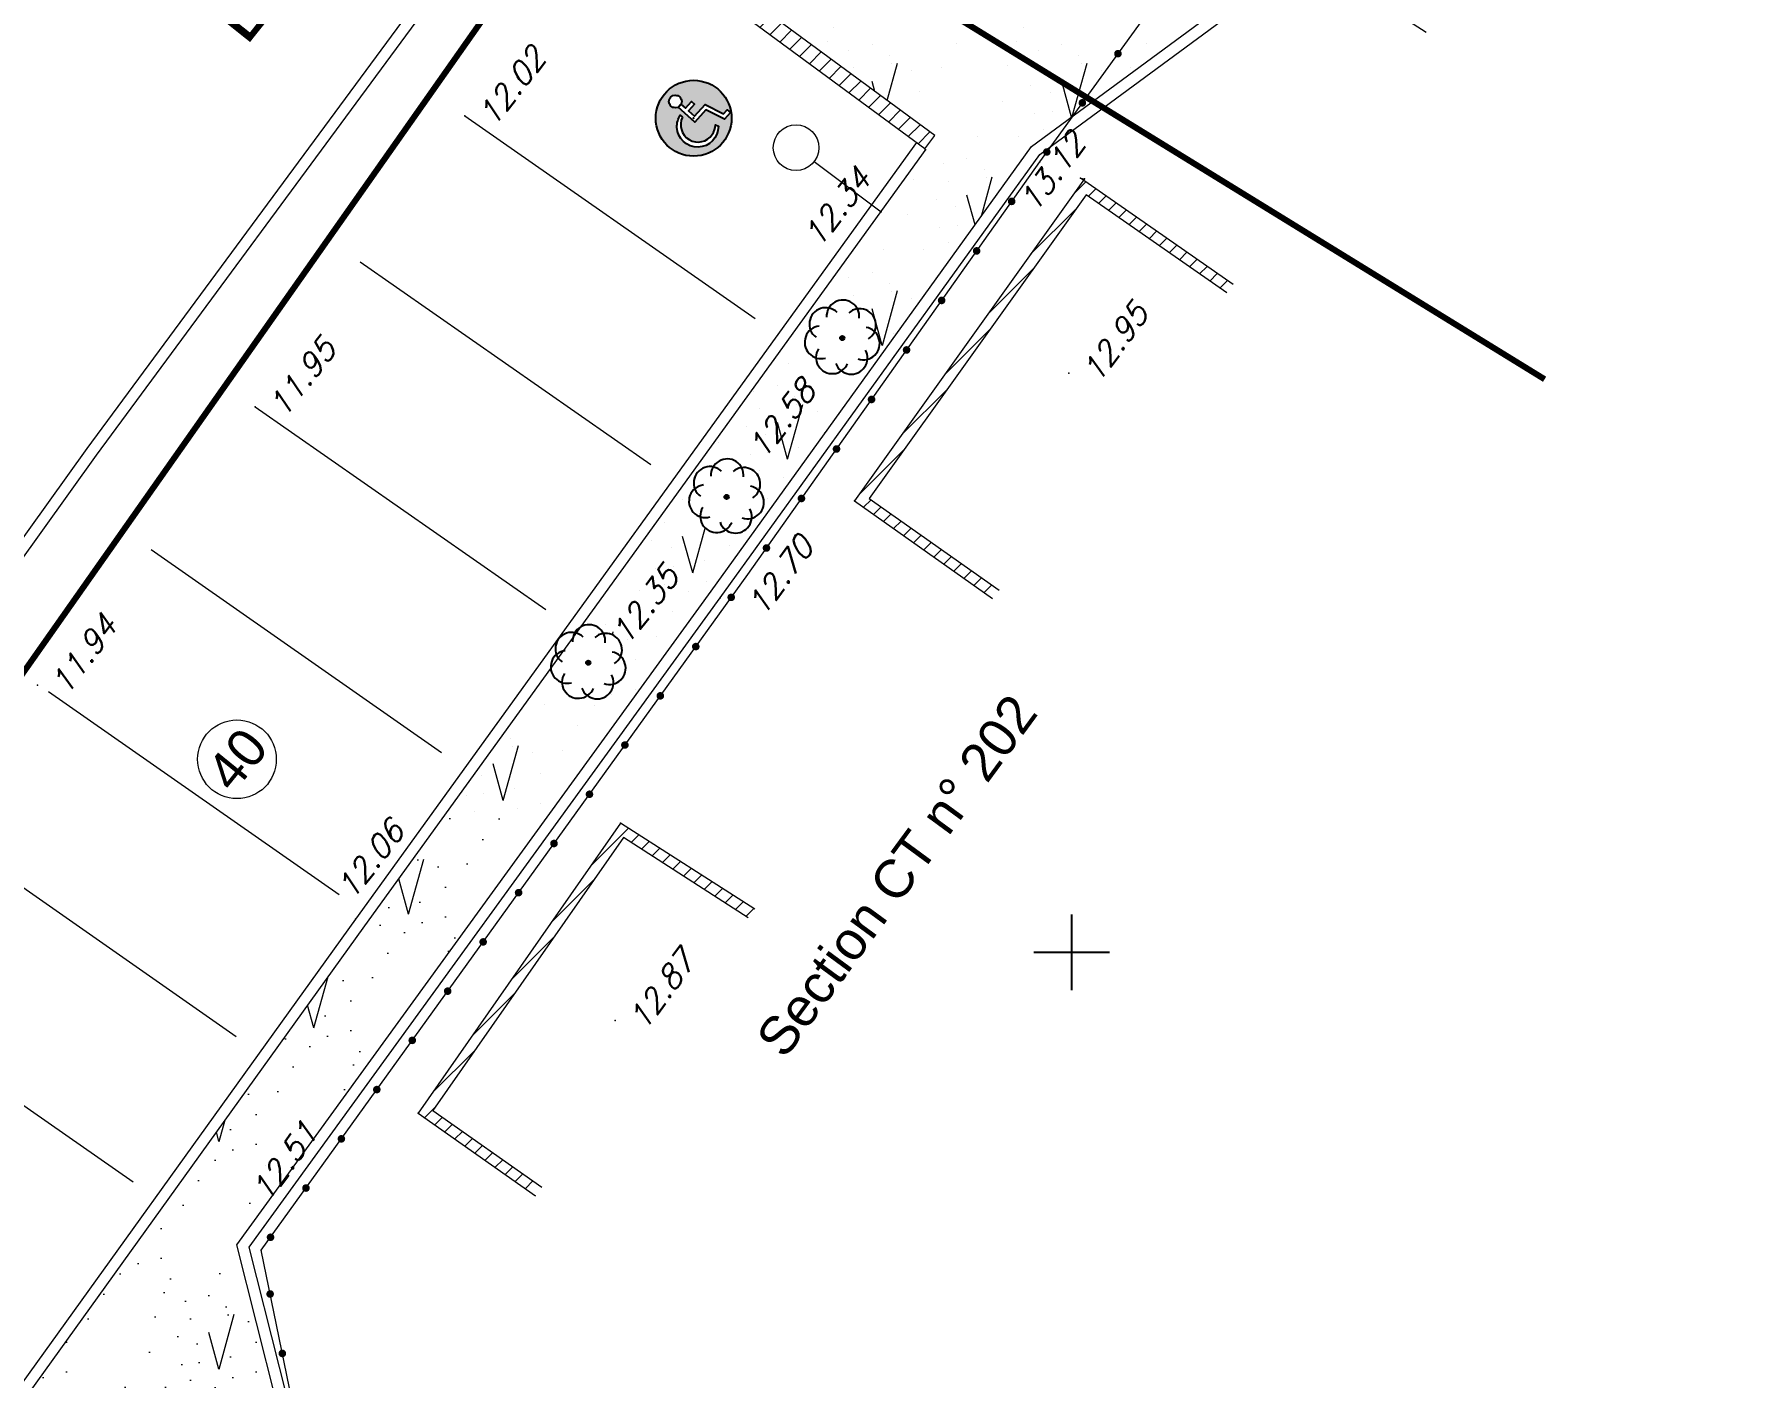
# Model space of a CAD drawing. Header units: metres. Extents: x 1380671 to 1381006, y 5226540 to 5226904.
# Drawn here: x 1380866.31 to 1380888.81, y 5226754.39 to 5226772.11 of the extents above; entities that cross this region are included whole.
import ezdxf
from ezdxf.enums import TextEntityAlignment as Align

# ---------------------------------------------------------------- set-up
doc = ezdxf.new("R2010")
doc.units = ezdxf.units.M
doc.header["$LTSCALE"] = 2
doc.linetypes.add('Bordfosse', pattern=[0.6, 0.5, -0.1])
for name, color, linetype, lineweight in [('CAD_F_PARCELLE', 253, 'Continuous', 0), ('EV_L_NATVEG', 82, 'Continuous', 0), ('FDP_F_PARCELLE', 7, 'Continuous', 0), ('FDP_F_TBATNUM', 7, 'Continuous', 0), ('FDP_L_CLOTLEG', 7, 'Continuous', 0), ('FDP_L_MURPLEIN', 7, 'Continuous', 0), ('SIGH_L_CONTIN', 7, 'Continuous', 0), ('SIGV_P_P-B', 7, 'Continuous', 0), ('TOPOALT', 7, 'Continuous', 0), ('TOPOJIS', 7, 'Continuous', 0), ('VOIE_F_TEXNOM', 252, 'Continuous', 0), ('VOIE_L_BORDURE', 252, 'Continuous', 0)]:
    doc.layers.add(name, color=color, linetype=linetype, lineweight=lineweight)
for name, color, linetype in [('EV_P_ARBRE', 82, 'Continuous'), ('MEP_F_CARRO', 7, 'Continuous'), ('SIGV_P_P-SE', 7, 'Continuous')]:
    doc.layers.add(name, color=color, linetype=linetype)
doc.layers.get('0').freeze()
doc.styles.add('Arial 1.0', font='arial.ttf', dxfattribs={"height": 0.2})
doc.styles.add('Romans 1.0', font='Romans.shx', dxfattribs={"height": 0.2})
doc.styles.add('Romans 1.5', font='Romans.shx', dxfattribs={"height": 0.3})
pattern_1 = [(45, (0, 0), (-0.1131370849898476, 0.1131370849898476), [])]

# ---------------------------------------------------------------- blocks, each defined once
blk = doc.blocks.new('TCPOINT')
at = {"color": 0}
blk.add_point((0, 0), dxfattribs=at)
at = {"layer": 'TOPOALT', "style": 'Romans 1.5'}
blk.add_attdef('ALT', text='', height=0.3, dxfattribs=at).set_placement((0.1, -0.1), align=Align.TOP_LEFT)
blk = doc.blocks.new('TCPOINT0')
at = {"color": 0}
blk.add_point((0, 0), dxfattribs=at)
blk = doc.blocks.new('point')
blk.add_point((0, 0))
blk = doc.blocks.new('ftc070')
at = {"color": 0, "linetype": 'Continuous'}
blk.add_line((0, 1.103968), (0, 0), dxfattribs=at)
blk.add_circle((5.2e-05, 1.405259), 0.30119, dxfattribs=at)
blk.add_blockref('point', (0, 0))
blk = doc.blocks.new('ftc040')
h = blk.add_hatch(color=256)
edge = h.paths.add_edge_path()
edge.add_arc((0, 0), 0.0288265, 0, 360)
at = {"color": 0}
blk.add_circle((0, 0), 0.0288265, dxfattribs=at)
for centre, start, end in [((0.0059611034276481, 0.2861813711899182), 354.410358, 183.202967), ((-0.2200289438572117, 0.1830917085065119), 45.83892999999998, 234.631539), ((0.2274623182245067, 0.1737704742895816), 302.981787, 131.774396), ((-0.2803330198671108, -0.0578695750655912), 97.267501, 286.06011), ((0.2776795082898403, -0.0694930773918331), 251.553215, 80.345824), ((-0.1295403619587704, -0.2552542362548338), 148.696072, 337.488682), ((0.1187982150907855, -0.2604272555989099), 200.124644, 28.91725300000001)]:
    blk.add_arc(centre, 0.2157195702167057, start, end, dxfattribs=at)
blk.add_blockref('point', (0, 0))
blk = doc.blocks.new('m017')
h = blk.add_hatch(color=170)
edge = h.paths.add_edge_path()
edge.add_arc((0.0003164999139035, 0), 0.5000000250430482, -90.01813410867737, 90.01813410867737, ccw=False)
edge.add_arc((0, 0), 0.5000000250430482, 89.98186589132263, 270.01813410867743, ccw=False)
edge = h.paths.add_edge_path(flags=16)
edge.add_arc((-0.0236123753279302, -0.1002365242737234), 0.2292718033813808, 106.1387448502137, 277.2876027735657)
edge.add_arc((-0.0233888908105786, -0.1010289579319966), 0.2284574541907235, 277.2572168132435, 311.5977357283594)
edge.add_line((0.1282832499569489, -0.2718749999999996), (0.1407832499569517, -0.3125))
edge.add_arc((-0.0446845514450262, -0.1119380711583138), 0.2731728256206702, 134.5736610835986, 312.76082153158393, ccw=False)
edge.add_arc((-0.0443932401407785, -0.1116501430057239), 0.2731724771762047, 99.04564247379238, 134.6595695260774, ccw=False)
edge.add_line((-0.0873417500430469, 0.1581250000000001), (-0.0873417500430469, 0.120000000000001))
h.paths.add_polyline_path([(-0.0264042500430454, 0.2490625000000008), (0.02547074995695, 0.2490625000000008), (0.02547074995695, 0.1690625000000008), (0.1454707499569546, 0.1690625000000008), (0.1454707499569546, 0.1171875), (0.02547074995695, 0.1171875), (0.02547074995695, 0.0093750000000004), (0.2379707499569557, 0.0093750000000004), (0.3098457499569543, -0.2531249999999989), (0.3817207499569529, -0.2531249999999989), (0.3817207499569529, -0.3093749999999993), (0.2617207499569554, -0.3093749999999993), (0.1898457499569497, -0.046875), (-0.025779250043046, -0.046875)], flags=16)
h.paths.add_polyline_path([(-0.0193530418666405, 0.2472664375399732), (-0.0359155418666397, 0.2514851875399729), (-0.061228041866638, 0.2703914375399735), (-0.0699780418666371, 0.2850789375399725), (-0.0787280418666434, 0.2997664375399734), (-0.0832592918666428, 0.3310164375399734), (-0.0790405418666431, 0.3475789375399725), (-0.0748217918666434, 0.3641414375399735), (-0.0559155418666428, 0.3894539375399735), (-0.0412280418666419, 0.3982039375399727), (-0.0265405418666411, 0.4069539375399736), (0.0047094581333589, 0.4114851875399731), (0.0212719581333581, 0.4072664375399734), (0.0378344581333572, 0.4030476875399736), (0.0631469581333626, 0.384141437539973), (0.0718969581333618, 0.3694539375399739), (0.0806469581333609, 0.3547664375399731), (0.0851782081333604, 0.3235164375399731), (0.0809594581333607, 0.3069539375399739), (0.0767407081333609, 0.290391437539973), (0.0578344581333604, 0.265078937539973), (0.0431469581333595, 0.2563289375399738), (0.0284594581333587, 0.2475789375399729), (-0.0027905418666414, 0.2430476875399735)], flags=16)
for points in [[(-0.0193530418666405, 0.2472664375399732), (-0.0359155418666397, 0.2514851875399729), (-0.061228041866638, 0.2703914375399735), (-0.0699780418666371, 0.2850789375399725), (-0.0787280418666434, 0.2997664375399734), (-0.0832592918666428, 0.3310164375399734), (-0.0790405418666431, 0.3475789375399725), (-0.0748217918666434, 0.3641414375399735), (-0.0559155418666428, 0.3894539375399735), (-0.0412280418666419, 0.3982039375399727), (-0.0265405418666411, 0.4069539375399736), (0.0047094581333589, 0.4114851875399731), (0.0212719581333581, 0.4072664375399734), (0.0378344581333572, 0.4030476875399736), (0.0631469581333626, 0.384141437539973), (0.0718969581333618, 0.3694539375399739), (0.0806469581333609, 0.3547664375399731), (0.0851782081333604, 0.3235164375399731), (0.0809594581333607, 0.3069539375399739), (0.0767407081333609, 0.290391437539973), (0.0578344581333604, 0.265078937539973), (0.0431469581333595, 0.2563289375399738), (0.0284594581333587, 0.2475789375399729), (-0.0027905418666414, 0.2430476875399735), (-0.0193530418666405, 0.2472664375399732)], [(-0.0264042500430454, 0.2490625000000008), (0.02547074995695, 0.2490625000000008), (0.02547074995695, 0.1690625000000008), (0.1454707499569546, 0.1690625000000008), (0.1454707499569546, 0.1171875), (0.02547074995695, 0.1171875), (0.02547074995695, 0.0093750000000004), (0.2379707499569557, 0.0093750000000004), (0.3098457499569543, -0.2531249999999989), (0.3817207499569529, -0.2531249999999989), (0.3817207499569529, -0.3093749999999993), (0.2617207499569554, -0.3093749999999993), (0.1898457499569497, -0.046875), (-0.025779250043046, -0.046875), (-0.0264042500430454, 0.2490625000000008)]]:
    blk.add_lwpolyline(points)
blk.add_lwpolyline([(-0.0873417500430469, 0.120000000000001, 0.9255957399999999), (0.005470749956954, -0.3276562499999986, 0.15097032), (0.1282832499569489, -0.2718749999999996), (0.1407832499569517, -0.3125, -0.98430382), (-0.2364042500430463, 0.0826562500000012, -0.15665808), (-0.0873417500430469, 0.1581250000000001), (-0.0873417500430469, 0.120000000000001)], format="xyb")
blk.add_circle((0, 0), 0.5000000250430482)
blk.add_blockref('point', (1e-16, 0))
blk = doc.blocks.new('GeoRond')
at = {"const_width": 0.4990000000000001}
blk.add_lwpolyline([(-0.2504999999999882, 0, 1), (0.2504999999999882, 0, 1)], format="xyb", close=True, dxfattribs=at)

msp = doc.modelspace()

# ---------------------------------------------------------------- hatches: boundary and pattern name
at = {"layer": 'EV_L_NATVEG', "linetype": 'Bordfosse'}
h = msp.add_hatch(dxfattribs=at)
h.set_pattern_fill('BROUSS', color=256, scale=0.5, style=0)
h.set_pattern_definition([(74.475889, (0, 0), (-1.250000000262341, 4.500000001665309), [0.75, -3.920385425]), (74.475889, (1.25, 1.5), (-1.250000000262341, 4.500000001665309), [0.75, -3.920385425]), (74.475889, (2.5, 3), (-1.250000000262341, 4.500000001665309), [0.75, -3.920385425]), (105.524111, (0, 0), (-2.500000001034523, 1.260214e-10), [0.5, -4.170385425]), (105.524111, (1.25, 1.5), (-2.500000001034523, 1.260214e-10), [0.5, -4.170385425]), (105.524111, (2.5, 3), (-2.500000001034523, 1.260214e-10), [0.5, -4.170385425]), (0, (0.151, 0.1613), (1.25, 1.5), [0, -2.5]), (0, (0.4893500000000001, 0.3573), (1.25, 1.5), [0, -2.5]), (0, (0.39045, 0.6268000000000001), (1.25, 1.5), [0, -2.5]), (0, (0.7757, 0.66355), (1.25, 1.5), [0, -2.5]), (0, (0.5466, 1.263749999999999), (1.25, 1.5), [0, -2.5]), (0, (0.1228, 0.71815), (1.25, 1.5), [0, -2.5]), (0, (0.0937, 0.8227999999999999), (1.25, 1.5), [0, -2.5]), (0, (0.01045, 1.263749999999999), (1.25, 1.5), [0, -2.5]), (0, (-0.26025, 0.0878), (1.25, 1.5), [0, -2.5]), (0, (-0.28625, 0.3328), (1.25, 1.5), [0, -2.5]), (0, (-0.4893, 0.0633), (1.25, 1.5), [0, -2.5]), (0, (-0.54135, 0.4308), (1.25, 1.5), [0, -2.5]), (0, (-0.37475, 0.6635), (1.25, 1.5), [0, -2.5]), (0, (-0.44245, 0.89625), (1.25, 1.5), [0, -2.5]), (0, (-0.64025, 1.19025), (1.25, 1.5), [0, -2.5]), (0, (-0.1353, 0.9695), (1.25, 1.5), [0, -2.5]), (0, (-0.8432999999999999, 0.688), (1.25, 1.5), [0, -2.5]), (0, (-0.91615, 0.2225), (1.25, 1.5), [0, -2.5]), (0, (-0.3745, -0.1449), (1.25, 1.5), [0, -2.5]), (0, (-0.052, -0.2429), (1.25, 1.5), [0, -2.5]), (0, (-0.27065, -0.51235), (1.25, 1.5), [0, -2.5]), (0, (0.5258, -0.48785), (1.25, 1.5), [0, -2.5]), (0, (0.1822, -0.10815), (1.25, 1.5), [0, -2.5]), (0, (0.4893500000000001, -0.03465), (1.25, 1.5), [0, -2.5])])
h.paths.add_polyline_path([(1380882.003201359, 5226773.774395212, -1), (1380882.032586593, 5226773.814972522), (1380882.472426644, 5226774.422336283, -0.9999999706077788), (1380882.501811877, 5226774.462913594), (1380882.808308862, 5226774.88614736), (1380882.334738288, 5226775.186306062), (1380878.306231718, 5226777.758513015, 0.3610308175531918), (1380876.805280104, 5226777.416275819), (1380876.458583001, 5226776.892980934), (1380876.514948654, 5226776.851747675), (1380875.347842549, 5226775.256334198), (1380875.334857375, 5226775.235916017), (1380875.334686936, 5226775.236035751), (1380874.98595255, 5226774.739622954), (1380874.975315157, 5226774.747095817), (1380874.844226255, 5226774.5678996), (1380880.194145649, 5226771.276316926), (1380880.595525505, 5226771.830571998, -1), (1380880.624910738, 5226771.871149306), (1380881.06475079, 5226772.47851307, -0.9999999304453115), (1380881.094136023, 5226772.519090379), (1380881.533976074, 5226773.126454141, -1), (1380881.563361308, 5226773.16703145)])
h.paths.add_polyline_path([(1380882.812279838, 5226774.883630475), (1380882.78142543, 5226774.849024723), (1380882.501811877, 5226774.462913594, -1), (1380882.472426644, 5226774.422336283), (1380882.032586593, 5226773.814972522, -1), (1380882.003201359, 5226773.774395212), (1380881.563361308, 5226773.16703145, -1), (1380881.533976074, 5226773.126454141), (1380881.094136023, 5226772.519090379, -1), (1380881.06475079, 5226772.47851307), (1380880.624910738, 5226771.871149306, -1), (1380880.595525505, 5226771.830571998), (1380880.194145649, 5226771.276316926), (1380880.280363548, 5226771.223270642), (1380882.969298502, 5226773.205571587), (1380882.971682751, 5226773.513139623, -0.2546070241492494), (1380882.980839749, 5226773.529650476, -0.0781838886910539), (1380883.034124051, 5226773.552793937, -0.037785636976484), (1380883.096979381, 5226773.564112813, -0.0276032908603659), (1380883.184248418, 5226773.568256033, -0.0276032929454632), (1380883.271442741, 5226773.562760382, -0.037785633898491), (1380883.334115036, 5226773.550468425, -0.0781838862940958), (1380883.387034141, 5226773.526501683, -0.2546070270575495), (1380883.395934072, 5226773.509850854), (1380883.393063156, 5226773.139502604), (1380884.76962217, 5226772.253429992), (1380885.486082658, 5226773.188919634)])
h.paths.add_polyline_path([(1380880.12630022, 5226771.182630926, -1), (1380880.155685454, 5226771.223208236), (1380880.194145649, 5226771.276316926), (1380874.844226255, 5226774.5678996), (1380874.683638638, 5226774.348379158), (1380874.212996643, 5226773.70290698), (1380878.193190603, 5226770.771756262), (1380878.062736404, 5226770.594614853), (1380877.951524019, 5226770.67651545), (1380877.362132231, 5226769.861031956), (1380877.482064662, 5226769.770900701), (1380873.520319219, 5226764.289422885, -0.4329652779178344), (1380873.823228346, 5226764.204389078, -0.5874606845897911), (1380874.049676396, 5226763.903160734, -0.5874604292824483), (1380873.955354421, 5226763.538303861, -0.587460704448132), (1380873.61128921, 5226763.384562617, -0.5874603034561013), (1380873.27656874, 5226763.55770808, -0.3041961170947005), (1380873.127843917, 5226763.746393381), (1380870.672181073, 5226760.348734042), (1380865.1982605, 5226752.73687041), (1380860.958409052, 5226755.699171016, 0.443345891868291), (1380860.600238061, 5226752.167884082, 0.2845222847375383), (1380863.021591375, 5226751.464050163), (1380869.766565314, 5226753.056834151), (1380868.986097684, 5226756.139635519), (1380875.243294057, 5226764.762931407), (1380879.471103932, 5226770.626679004), (1380880.012985791, 5226771.02615796)])
h.paths.add_polyline_path([(1380877.400214685, 5226768.184981931, -0.5874604282026173), (1380877.305892706, 5226767.820125058, -0.5874607067845942), (1380876.961827494, 5226767.666383818, -0.5874603011303382), (1380876.627107025, 5226767.83952928, -0.5874611768028382), (1380876.553782319, 5226768.209178896, -0.5874599407802138), (1380876.797068765, 5226768.496978763, -0.587460742332707), (1380877.173766637, 5226768.486210276, -0.5874606827928545)], flags=16)
h.paths.add_polyline_path([(1380877.00306376, 5226768.100484078, -1), (1380876.945410761, 5226768.100484078, -1)], flags=0)
h.paths.add_polyline_path([(1380875.873724813, 5226766.08941681, -0.587460427477614), (1380875.779402835, 5226765.724559936, -0.5874607073887798), (1380875.435337623, 5226765.570818693, -0.5874603006281945), (1380875.100617154, 5226765.743964158, -0.5874611772766773), (1380875.027292447, 5226766.113613772, -0.5874599422004291), (1380875.270578892, 5226766.401413642, -0.5874607409835475), (1380875.647276765, 5226766.390645154, -0.587460682078786)], flags=16)
h.paths.add_polyline_path([(1380875.476573889, 5226766.004918958, -1), (1380875.418920889, 5226766.004918958, -1)], flags=0)
h.paths.add_polyline_path([(1380869.421123377, 5226756.637963496), (1380870.185915007, 5226757.591565565), (1380869.910779007, 5226757.976505398), (1380869.145987376, 5226757.022903329)], flags=25)
h.paths.add_polyline_path([(1380875.964273544, 5226766.436801633), (1380876.804921567, 5226767.438953685), (1380876.539350138, 5226767.830553366), (1380875.698702114, 5226766.828401312)], flags=24)
h.paths.add_polyline_path([(1380874.159875355, 5226763.986614732), (1380875.000523375, 5226764.988766786), (1380874.734951946, 5226765.380366467), (1380873.894303925, 5226764.37821441)], flags=24)
at = {"layer": 'FDP_L_MURPLEIN'}
h = msp.add_hatch(dxfattribs=at)
h.set_pattern_fill('_USER', color=256, scale=0.16, angle=44.99999999999999, style=0, pattern_type=0)
h.set_pattern_definition(pattern_1)
h.paths.add_polyline_path([(1380878.062736404, 5226770.594614853), (1380873.906236225, 5226773.655603486), (1380874.505977217, 5226774.478131289), (1380876.337388649, 5226776.98163844), (1380876.514948654, 5226776.851747675), (1380874.683638638, 5226774.348379158), (1380874.212996643, 5226773.70290698), (1380878.193190603, 5226770.771756262)])
h = msp.add_hatch(dxfattribs=at)
h.set_pattern_fill('_USER', color=256, scale=0.16, angle=44.99999999999999, style=0, pattern_type=0)
h.set_pattern_definition(pattern_1)
h.paths.add_polyline_path([(1380880.189576915, 5226769.988326021), (1380882.045395976, 5226768.696380538), (1380882.130606011, 5226768.807640135), (1380880.156082858, 5226770.182222562), (1380877.132863077, 5226765.952527797), (1380878.957238803, 5226764.664142757), (1380879.042424687, 5226764.775370819), (1380877.328630276, 5226765.985662673)])
h = msp.add_hatch(dxfattribs=at)
h.set_pattern_fill('_USER', color=256, scale=0.16, angle=44.99999999999999, style=0, pattern_type=0)
h.set_pattern_definition(pattern_1)
h.paths.add_polyline_path([(1380872.926219526, 5226756.789380424), (1380875.819600619, 5226760.567297124), (1380874.04894891, 5226761.703531438), (1380871.379805191, 5226757.877814882)])
h.paths.add_polyline_path([(1380873.011410718, 5226756.900615415), (1380875.734184072, 5226760.455767882), (1380874.086698819, 5226761.512965786), (1380871.574395242, 5226757.912050142)])

# ---------------------------------------------------------------- linework, layer by layer
at = {"layer": 'CAD_F_PARCELLE', "const_width": 0.08, "flags": 128}
for points in [[(1380891.112614352, 5226795.971303609), (1380874.132324102, 5226775.005903355), (1380854.479899834, 5226747.070882035), (1380851.41053943, 5226741.599888173), (1380846.53635987, 5226732.455259862), (1380842.042998876, 5226723.837851748)], [(1380874.132324102, 5226775.005903355), (1380886.23843432, 5226767.557517745)]]:
    msp.add_lwpolyline(points, dxfattribs=at)
at = {"layer": 'FDP_F_TBATNUM'}
msp.add_circle((1380868.988939184, 5226762.544866499), 0.5190469895279353, dxfattribs=at)
at = {"layer": 'FDP_L_CLOTLEG', "flags": 128}
msp.add_lwpolyline([(1380869.949384322, 5226752.94588304), (1380869.308151743, 5226756.069787109), (1380875.726961706, 5226764.983579211), (1380879.578831896, 5226770.426646064), (1380882.78142543, 5226774.849024723), (1380882.969167512, 5226775.059592882), (1380885.631738097, 5226773.3791034)], dxfattribs=at)
at = {"layer": 'FDP_L_MURPLEIN'}
msp.add_line((1380878.062736404, 5226770.594614853), (1380878.193190603, 5226770.771756262), dxfattribs=at)
at = {"layer": 'FDP_L_MURPLEIN', "flags": 128}
for points in [[(1380878.062736404, 5226770.594614853), (1380873.906236225, 5226773.655603486), (1380874.505977217, 5226774.478131289), (1380876.337388649, 5226776.98163844)], [(1380878.193190603, 5226770.771756262), (1380874.212996643, 5226773.70290698), (1380874.683638638, 5226774.348379158), (1380876.514948654, 5226776.851747675)], [(1380882.130606011, 5226768.807640135), (1380880.115122844, 5226770.210737251), (1380880.16788186, 5226770.198730187), (1380877.132863077, 5226765.952527797), (1380878.957238803, 5226764.664142757)], [(1380882.045395976, 5226768.696380538), (1380880.189576915, 5226769.988326021), (1380877.328630276, 5226765.985662673), (1380879.042424687, 5226764.775370819)], [(1380875.819600618, 5226760.567297124), (1380874.04894891, 5226761.703531438), (1380871.379805191, 5226757.877814882), (1380872.926219526, 5226756.789380424)], [(1380875.734184073, 5226760.455767884), (1380874.086698819, 5226761.512965786), (1380871.574395242, 5226757.912050142), (1380873.011410717, 5226756.900615415)]]:
    msp.add_lwpolyline(points, dxfattribs=at)
at = {"layer": 'MEP_F_CARRO'}
for p, q in [((1380880, 5226759.5), (1380880, 5226760.5)), ((1380879.5, 5226760), (1380880.5, 5226760))]:
    msp.add_line(p, q, dxfattribs=at)
at = {"layer": 'SIGH_L_CONTIN', "flags": 128}
for points in [[(1380871.993948032, 5226771.030139418), (1380875.82631029, 5226768.356529269)], [(1380870.613989309, 5226769.107447856), (1380874.446351557, 5226766.433837732)], [(1380869.22932915, 5226767.193369803), (1380873.061691388, 5226764.519759702)], [(1380867.855150652, 5226765.310248723), (1380871.68751288, 5226762.636638645)], [(1380866.50462632, 5226763.437049356), (1380870.336988538, 5226760.763439299)], [(1380865.147004842, 5226761.564750015), (1380868.97936705, 5226758.891139982)], [(1380863.786913225, 5226759.643959475), (1380867.619275423, 5226756.970349469)]]:
    msp.add_lwpolyline(points, dxfattribs=at)
at = {"layer": 'SIGH_L_CONTIN', "linetype": 'Continuous', "flags": 128}
msp.add_lwpolyline([(1380866.50462632, 5226763.437049356), (1380870.336988538, 5226760.763439299)], dxfattribs=at)
at = {"layer": 'VOIE_L_BORDURE', "flags": 128}
for points in [[(1380898.124279871, 5226805.89832147), (1380892.995123328, 5226799.54312416), (1380883.05503642, 5226787.231745858), (1380875.565995102, 5226777.988953105), (1380867.131584472, 5226766.555586807), (1380861.849302414, 5226759.185103746), (1380861.445590659, 5226758.839396206), (1380861.194416193, 5226758.458186253), (1380861.038010219, 5226757.996131441), (1380860.424968821, 5226757.156898749), (1380858.919987175, 5226755.082325277), (1380858.274001628, 5226754.239126567), (1380856.666140829, 5226751.99345636), (1380854.781842317, 5226749.174812638), (1380852.98740219, 5226746.327582912), (1380850.533685385, 5226741.878619999), (1380850.046577956, 5226740.969745446), (1380848.816110737, 5226738.733795881), (1380848.321607819, 5226737.845461981), (1380845.636927924, 5226732.910802026), (1380842.449790008, 5226726.792416156)], [(1380898.007554254, 5226805.992527282), (1380892.878397711, 5226799.637329968), (1380882.938410129, 5226787.326074685), (1380875.447307691, 5226778.080738142), (1380867.010264117, 5226766.64380272), (1380861.737952866, 5226759.287232132), (1380861.331967645, 5226758.939577775), (1380861.058531749, 5226758.524581434), (1380860.895931152, 5226758.04422645)]]:
    msp.add_lwpolyline(points, dxfattribs=at)
for points in [[(1380878.074233936, 5226770.590227127), (1380870.672181073, 5226760.348734042), (1380865.1982605, 5226752.73687041), (1380860.958409052, 5226755.699171016, 0.4433458918682909), (1380860.600238061, 5226752.167884082, 0.2845222847375344), (1380863.021591375, 5226751.464050163), (1380869.766565314, 5226753.056834151), (1380868.986097684, 5226756.139635519), (1380875.243294057, 5226764.762931407), (1380879.471103932, 5226770.626679004), (1380883.118986133, 5226773.315922316), (1380884.76962217, 5226772.253429992)], [(1380877.952663274, 5226770.678091725), (1380870.550505737, 5226760.436453806), (1380865.162870851, 5226752.944576361), (1380860.958075073, 5226755.882384259, 0.4561558865539338), (1380860.488816422, 5226752.067464612, 0.2842019507581874), (1380863.058915277, 5226751.31874128), (1380869.949384322, 5226752.94588304), (1380869.148741534, 5226756.10837511), (1380875.364832657, 5226764.675022175), (1380879.579030203, 5226770.519890197), (1380883.124757099, 5226773.133823926), (1380884.678115038, 5226772.133948212)]]:
    msp.add_lwpolyline(points, format="xyb", dxfattribs=at)

# ---------------------------------------------------------------- block references
at = {"layer": 'EV_P_ARBRE'}
for p, rotation in [((1380876.97423726, 5226768.100484078, -999999), 359.5558561921093), ((1380875.447747389, 5226766.004918958, 12.578341), 359.5558562964508), ((1380873.623698973, 5226763.81866288, 12.352351), 359.555856614232)]:
    msp.add_blockref('ftc040', p, dxfattribs=dict(at, rotation=rotation))
at = {"layer": 'FDP_L_CLOTLEG', "xscale": 0.1, "yscale": 0.1, "zscale": 0.1}
for p, rotation in [((1380880.610218122, 5226771.850860652), 54.08873519948902), ((1380880.140992837, 5226771.20291958), 54.08873519948902), ((1380879.671767552, 5226770.554978509), 54.08873519948902), ((1380879.20823755, 5226769.902960243), 54.7142775059712), ((1380878.746114163, 5226769.249934995), 54.7142775059712), ((1380878.283990776, 5226768.596909745), 54.7142775059712), ((1380877.821867389, 5226767.943884498), 54.7142775059712), ((1380877.359744003, 5226767.290859249), 54.7142775059712), ((1380876.897620616, 5226766.637833999), 54.7142775059712), ((1380876.435497229, 5226765.984808752), 54.7142775059712), ((1380875.973373842, 5226765.331783503), 54.7142775059712), ((1380875.508747293, 5226764.680545171), 54.24238914627118), ((1380875.04126132, 5226764.031348078), 54.24238914627118), ((1380874.573775348, 5226763.382150985), 54.24238914627118), ((1380874.106289376, 5226762.732953893), 54.24238914627118), ((1380873.638803403, 5226762.083756799), 54.24238914627118), ((1380873.171317431, 5226761.434559706), 54.24238914627118), ((1380872.703831458, 5226760.785362612), 54.24238914627118), ((1380872.236345486, 5226760.13616552), 54.24238914627118), ((1380871.768859514, 5226759.486968427), 54.24238914627118), ((1380871.301373541, 5226758.837771334), 54.24238914627118), ((1380870.833887569, 5226758.188574241), 54.24238914627118), ((1380870.366401597, 5226757.539377147), 54.24238914627118), ((1380869.898915624, 5226756.890180054), 54.24238914627118), ((1380869.431429652, 5226756.240982962), 54.24238914627118), ((1380869.426591768, 5226755.492780751), 101.5997741132591), ((1380869.587451015, 5226754.709119917), 101.5997741132591)]:
    msp.add_blockref('GeoRond', p, dxfattribs=dict(at, rotation=rotation))
at = {"layer": 'SIGV_P_P-B', "rotation": 53.07451712288591}
msp.add_blockref('ftc070', (1380877.487245145, 5226769.76700748), dxfattribs=at)
at = {"layer": 'SIGV_P_P-SE', "rotation": 47.77591474105864}
msp.add_blockref('m017', (1380875.012997699, 5226770.999947619), dxfattribs=at)
at = {"layer": 'TOPOJIS'}
ref = msp.add_blockref('TCPOINT', (1380871.993948032, 5226771.030139418), dxfattribs=dict(at, rotation=359.5558567819641))
ref.add_attrib('ALT', '12.02', dxfattribs={"layer": 'TOPOALT', "height": 0.3, "rotation": 52.14397081165017, "style": 'Romans 1.0', "oblique": 18}).set_placement((1380872.134269488, 5226771.047725836), align=Align.TOP_LEFT)
ref = msp.add_blockref('TCPOINT', (1380879.578831896, 5226770.426646064), dxfattribs=dict(at, rotation=359.5558558746384))
ref.add_attrib('ALT', '13.12', dxfattribs={"layer": 'TOPOALT', "height": 0.3, "rotation": 53.55531496029313, "style": 'Romans 1.0', "oblique": 18}).set_placement((1380879.272994971, 5226769.907244163), align=Align.TOP_LEFT)
for name, p, rotation in [('TCPOINT0', (1380878.062736404, 5226770.594614853), 359.5558559813583), ('TCPOINT0', (1380880.115122844, 5226770.210737251), 359.5558558744316), ('TCPOINT0', (1380880.16788186, 5226770.198730187), 359.5558558744316), ('TCPOINT', (1380876.974247181, 5226768.100484776), 359.5558561388528), ('TCPOINT0', (1380877.132863077, 5226765.952527797), 359.5558561899377), ('TCPOINT0', (1380874.04894891, 5226761.703531438), 359.5558565052371), ('TCPOINT0', (1380871.379805191, 5226757.877814882), 359.5558569280835)]:
    msp.add_blockref(name, p, dxfattribs=dict(at, rotation=rotation))
ref = msp.add_blockref('TCPOINT', (1380877.482014428, 5226769.764420574), dxfattribs=dict(at, rotation=359.5558561406108))
ref.add_attrib('ALT', '12.34', dxfattribs={"layer": 'TOPOALT', "height": 0.3, "rotation": 52.14397025474407, "style": 'Romans 1.0', "oblique": 18}).set_placement((1380876.425370157, 5226769.453806033), align=Align.TOP_LEFT)
ref = msp.add_blockref('TCPOINT', (1380879.961117172, 5226767.639773631), dxfattribs=dict(at, rotation=359.5558558183829))
ref.add_attrib('ALT', '12.95', dxfattribs={"layer": 'TOPOALT', "height": 0.3, "rotation": 53.55531502303001, "style": 'Romans 1.0', "oblique": 18}).set_placement((1380880.100963246, 5226767.660813684), align=Align.TOP_LEFT)
ref = msp.add_blockref('TCPOINT', (1380869.22932915, 5226767.193369803), dxfattribs=dict(at, rotation=359.5558570978839))
ref.add_attrib('ALT', '11.95', dxfattribs={"layer": 'TOPOALT', "height": 0.3, "rotation": 52.14397115465119, "style": 'Romans 1.0', "oblique": 18}).set_placement((1380869.369650605, 5226767.210956219), align=Align.TOP_LEFT)
ref = msp.add_blockref('TCPOINT', (1380875.447619585, 5226766.00490996), dxfattribs=dict(at, rotation=359.5558562431942))
ref.add_attrib('ALT', '12.58', dxfattribs={"layer": 'TOPOALT', "height": 0.3, "rotation": 52.14397043151113, "style": 'Romans 1.0', "oblique": 18}).set_placement((1380875.695810575, 5226766.66275782), align=Align.TOP_LEFT)
ref = msp.add_blockref('TCPOINT', (1380875.364832657, 5226764.675022175), dxfattribs=dict(at, rotation=359.5558565085462))
ref.add_attrib('ALT', '12.70', dxfattribs={"layer": 'TOPOALT', "height": 0.3, "rotation": 53.555314348113, "style": 'Romans 1.0', "oblique": 18}).set_placement((1380875.685203168, 5226764.583393394), align=Align.TOP_LEFT)
ref = msp.add_blockref('TCPOINT', (1380873.623573465, 5226763.818654044), dxfattribs=dict(at, rotation=359.5558566675919))
ref.add_attrib('ALT', '12.35', dxfattribs={"layer": 'TOPOALT', "height": 0.3, "rotation": 52.14397058376803, "style": 'Romans 1.0', "oblique": 18}).set_placement((1380873.891412385, 5226764.212570919), align=Align.TOP_LEFT)
ref = msp.add_blockref('TCPOINT', (1380866.357425, 5226763.520960999), dxfattribs=at)
ref.add_attrib('ALT', '11.94', dxfattribs={"layer": 'TOPOALT', "height": 0.3, "rotation": 53.56236224810496, "style": 'Romans 1.5', "oblique": 18}).set_placement((1380866.49727013, 5226763.542016631), align=Align.TOP_LEFT)
ref = msp.add_blockref('TCPOINT', (1380870.550505737, 5226760.436453806), dxfattribs=dict(at, rotation=359.5558569840287))
ref.add_attrib('ALT', '12.06', dxfattribs={"layer": 'TOPOALT', "height": 0.3, "rotation": 52.14397102271512, "style": 'Romans 1.0', "oblique": 18}).set_placement((1380870.267769345, 5226760.852375252), align=Align.TOP_LEFT)
ref = msp.add_blockref('TCPOINT', (1380873.97989964, 5226759.098171043), dxfattribs=dict(at, rotation=359.5558566627316))
ref.add_attrib('ALT', '12.87', dxfattribs={"layer": 'TOPOALT', "height": 0.3, "rotation": 53.55531416782708, "style": 'Romans 1.0', "oblique": 18}).set_placement((1380874.11974571, 5226759.119211094), align=Align.TOP_LEFT)
ref = msp.add_blockref('TCPOINT', (1380869.308151743, 5226756.069787109), dxfattribs=dict(at, rotation=359.5558571927116))
ref.add_attrib('ALT', '12.51', dxfattribs={"layer": 'TOPOALT', "height": 0.3, "rotation": 53.55531363423326, "style": 'Romans 1.0', "oblique": 18}).set_placement((1380869.147176529, 5226756.857238869), align=Align.TOP_LEFT)

# ---------------------------------------------------------------- texts
at = {"layer": 'FDP_F_PARCELLE', "style": 'Arial 1.0'}
msp.add_text('Section CT n° 202', height=0.5000000000002237, rotation=53.71416230770901, dxfattribs=at).set_placement((1380877.891262847, 5226760.863915241), align=Align.CENTER)
at = {"layer": 'FDP_F_TBATNUM', "style": 'Arial 1.0'}
msp.add_text('40', height=0.5000000000002238, rotation=50.94171130144832, dxfattribs=at).set_placement((1380868.988935975, 5226762.544868533), align=Align.MIDDLE_CENTER)
at = {"layer": 'VOIE_F_TEXNOM', "style": 'Arial 1.0'}
msp.add_text('Rue                                      Basse                                          de                                              Saint-Eloi', height=0.7499999999998863, rotation=51.44334866041465, dxfattribs=at).set_placement((1380875.419000815, 5226780.456868525), align=Align.MIDDLE_CENTER)

doc.saveas('drawing.dxf')
